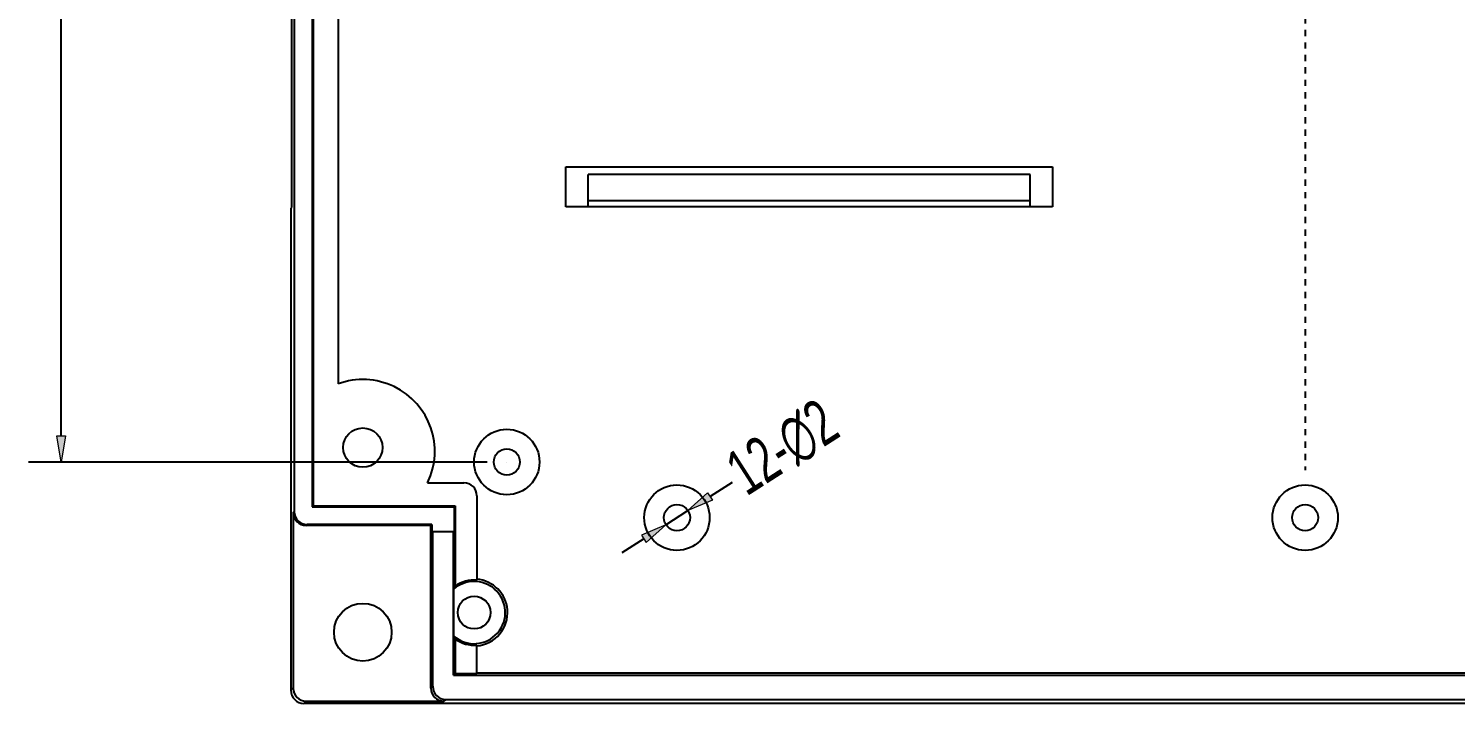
# Model space of a CAD drawing. Header units: inches. Extents: x 0 to 800, y 356 to 444.
# Drawn here: x 262.25 to 285.14, y 395.43 to 406.25 of the extents above; entities that cross this region are included whole.
import ezdxf

# ---------------------------------------------------------------- set-up
doc = ezdxf.new("R2010")
doc.units = ezdxf.units.IN
doc.header["$MEASUREMENT"] = 0
doc.linetypes.add('AI-Linetype-14', pattern=[0.125948, 0.078717, -0.015743, 0.015743, -0.015743])

# ---------------------------------------------------------------- blocks, each defined once
blk = doc.blocks.new('block 1023')
at = {"color": 7, "lineweight": 25, "true_color": 0xffffff}
blk.add_lwpolyline([(266.46, 403.371), (266.46, 395.643)], dxfattribs=at)
blk = doc.blocks.new('block 1024')
at = {"color": 7, "lineweight": 25, "true_color": 0xffffff}
blk.add_lwpolyline([(266.476, 403.387), (266.476, 411.006)], dxfattribs=at)
blk = doc.blocks.new('block 1026')
at = {"color": 7, "lineweight": 25, "true_color": 0xffffff}
blk.add_lwpolyline([(266.497, 398.495), (266.497, 395.679)], dxfattribs=at)
blk = doc.blocks.new('block 1027')
at = {"color": 7, "lineweight": 25, "true_color": 0xffffff}
blk.add_lwpolyline([(266.513, 415.63), (266.513, 398.511)], dxfattribs=at)
blk = doc.blocks.new('block 1028')
at = {"color": 7, "lineweight": 25, "true_color": 0xffffff}
blk.add_lwpolyline([(266.804, 415.554), (266.804, 398.587)], dxfattribs=at)
blk = doc.blocks.new('block 1029')
at = {"color": 7, "lineweight": 25, "true_color": 0xffffff}
blk.add_lwpolyline([(266.817, 415.54), (266.817, 398.601)], dxfattribs=at)
blk = doc.blocks.new('block 1030')
at = {"color": 7, "lineweight": 25, "true_color": 0xffffff}
blk.add_lwpolyline([(267.218, 413.711), (267.218, 400.556)], dxfattribs=at)
blk = doc.blocks.new('block 1031')
at = {"color": 7, "lineweight": 25, "true_color": 0xffffff}
blk.add_lwpolyline([(268.706, 395.679), (268.706, 398.285)], dxfattribs=at)
blk = doc.blocks.new('block 1033')
at = {"color": 7, "lineweight": 25, "true_color": 0xffffff}
blk.add_lwpolyline([(268.722, 398.301), (268.722, 398.191)], dxfattribs=at)
blk = doc.blocks.new('block 1036')
at = {"color": 7, "lineweight": 25, "true_color": 0xffffff}
blk.add_lwpolyline([(268.736, 395.708), (268.736, 398.191)], dxfattribs=at)
blk = doc.blocks.new('block 1037')
at = {"color": 7, "lineweight": 25, "true_color": 0xffffff}
blk.add_lwpolyline([(269.067, 395.886), (269.067, 398.191)], dxfattribs=at)
blk = doc.blocks.new('block 1039')
at = {"color": 7, "lineweight": 25, "true_color": 0xffffff}
blk.add_lwpolyline([(269.071, 397.266), (269.071, 396.514)], dxfattribs=at)
blk = doc.blocks.new('block 1041')
at = {"color": 7, "lineweight": 25, "true_color": 0xffffff}
blk.add_lwpolyline([(269.081, 398.587), (269.081, 398.191)], dxfattribs=at)
blk = doc.blocks.new('block 1045')
at = {"color": 7, "lineweight": 25, "true_color": 0xffffff}
blk.add_lwpolyline([(269.095, 398.601), (269.095, 397.314)], dxfattribs=at)
blk = doc.blocks.new('block 1046')
at = {"color": 7, "lineweight": 25, "true_color": 0xffffff}
blk.add_lwpolyline([(269.095, 396.465), (269.095, 395.913)], dxfattribs=at)
blk = doc.blocks.new('block 1049')
at = {"color": 7, "lineweight": 25, "true_color": 0xffffff}
blk.add_lwpolyline([(269.444, 398.761), (269.444, 397.41)], dxfattribs=at)
blk = doc.blocks.new('block 1050')
at = {"color": 7, "lineweight": 25, "true_color": 0xffffff}
blk.add_lwpolyline([(269.444, 395.913), (269.444, 396.369)], dxfattribs=at)
blk = doc.blocks.new('block 1051')
at = {"color": 7, "lineweight": 25, "true_color": 0xffffff}
blk.add_lwpolyline([(270.869, 403.397), (270.869, 404.038)], dxfattribs=at)
blk = doc.blocks.new('block 1053')
at = {"color": 7, "lineweight": 25, "true_color": 0xffffff}
blk.add_lwpolyline([(271.226, 403.397), (271.226, 403.912)], dxfattribs=at)
blk = doc.blocks.new('block 1056')
at = {"color": 7, "lineweight": 25, "true_color": 0xffffff}
blk.add_lwpolyline([(298.787, 395.433), (266.67, 395.433)], dxfattribs=at)
blk = doc.blocks.new('block 1057')
at = {"color": 7, "lineweight": 25, "true_color": 0xffffff}
blk.add_lwpolyline([(266.707, 395.469), (268.916, 395.469)], dxfattribs=at)
blk = doc.blocks.new('block 1059')
at = {"color": 7, "lineweight": 25, "true_color": 0xffffff}
blk.add_lwpolyline([(268.945, 395.498), (296.511, 395.498)], dxfattribs=at)
blk = doc.blocks.new('block 1063')
at = {"color": 7, "lineweight": 25, "true_color": 0xffffff}
blk.add_lwpolyline([(269.067, 395.886), (296.389, 395.886)], dxfattribs=at)
blk = doc.blocks.new('block 1064')
at = {"color": 7, "lineweight": 25, "true_color": 0xffffff}
blk.add_lwpolyline([(269.095, 395.913), (269.444, 395.913)], dxfattribs=at)
blk = doc.blocks.new('block 1066')
at = {"color": 7, "lineweight": 25, "true_color": 0xffffff}
blk.add_lwpolyline([(269.444, 395.926), (296.013, 395.926)], dxfattribs=at)
blk = doc.blocks.new('block 1072')
at = {"color": 7, "lineweight": 25, "true_color": 0xffffff}
blk.add_lwpolyline([(268.722, 398.191), (269.081, 398.191)], dxfattribs=at)
blk = doc.blocks.new('block 1075')
at = {"color": 7, "lineweight": 25, "true_color": 0xffffff}
blk.add_lwpolyline([(268.706, 398.285), (266.707, 398.285)], dxfattribs=at)
blk = doc.blocks.new('block 1077')
at = {"color": 7, "lineweight": 25, "true_color": 0xffffff}
blk.add_lwpolyline([(268.722, 398.301), (266.723, 398.301)], dxfattribs=at)
blk = doc.blocks.new('block 1078')
at = {"color": 7, "lineweight": 25, "true_color": 0xffffff}
blk.add_lwpolyline([(266.804, 398.587), (269.081, 398.587)], dxfattribs=at)
blk = doc.blocks.new('block 1080')
at = {"color": 7, "lineweight": 25, "true_color": 0xffffff}
blk.add_lwpolyline([(266.817, 398.601), (269.095, 398.601)], dxfattribs=at)
blk = doc.blocks.new('block 1082')
at = {"color": 7, "lineweight": 25, "true_color": 0xffffff}
blk.add_lwpolyline([(268.654, 398.971), (269.234, 398.971)], dxfattribs=at)
blk = doc.blocks.new('block 1091')
at = {"color": 7, "lineweight": 25, "true_color": 0xffffff}
blk.add_lwpolyline([(278.32, 403.397), (278.32, 403.912)], dxfattribs=at)
blk = doc.blocks.new('block 1093')
at = {"color": 7, "lineweight": 25, "true_color": 0xffffff}
blk.add_lwpolyline([(278.677, 404.038), (278.677, 403.397)], dxfattribs=at)
blk = doc.blocks.new('block 1099')
at = {"color": 7, "lineweight": 25, "true_color": 0xffffff}
blk.add_lwpolyline([(278.677, 403.397), (270.869, 403.397)], dxfattribs=at)
blk = doc.blocks.new('block 1101')
at = {"color": 7, "lineweight": 25, "true_color": 0xffffff}
blk.add_lwpolyline([(278.32, 403.492), (271.226, 403.492)], dxfattribs=at)
blk = doc.blocks.new('block 1103')
at = {"color": 7, "lineweight": 25, "true_color": 0xffffff}
blk.add_lwpolyline([(278.32, 403.912), (271.226, 403.912)], dxfattribs=at)
blk = doc.blocks.new('block 1104')
at = {"color": 7, "lineweight": 25, "true_color": 0xffffff}
blk.add_lwpolyline([(270.869, 404.038), (278.677, 404.038)], dxfattribs=at)
blk = doc.blocks.new('block 1107')
at = {"color": 7, "lineweight": 25, "true_color": 0xffffff}
blk.add_lwpolyline([(266.46, 403.371), (266.476, 403.387)], dxfattribs=at)
blk = doc.blocks.new('block 1125')
at = {"color": 7, "lineweight": 25, "true_color": 0xffffff}
blk.add_lwpolyline([(266.497, 398.495), (266.513, 398.511)], dxfattribs=at)
blk = doc.blocks.new('block 1126')
at = {"color": 7, "lineweight": 25, "true_color": 0xffffff}
blk.add_lwpolyline([(266.804, 398.587), (266.817, 398.601)], dxfattribs=at)
blk = doc.blocks.new('block 1127')
at = {"color": 7, "lineweight": 25, "true_color": 0xffffff}
blk.add_lwpolyline([(266.707, 398.285), (266.723, 398.301)], dxfattribs=at)
blk = doc.blocks.new('block 1128')
at = {"color": 7, "lineweight": 25, "true_color": 0xffffff}
blk.add_lwpolyline([(268.722, 398.301), (268.706, 398.285)], dxfattribs=at)
blk = doc.blocks.new('block 1129')
at = {"color": 7, "lineweight": 25, "true_color": 0xffffff}
blk.add_lwpolyline([(269.081, 398.587), (269.095, 398.601)], dxfattribs=at)
blk = doc.blocks.new('block 1130')
at = {"color": 7, "lineweight": 25, "true_color": 0xffffff}
blk.add_lwpolyline([(266.46, 395.643), (266.497, 395.679)], dxfattribs=at)
blk = doc.blocks.new('block 1139')
at = {"color": 7, "lineweight": 25, "true_color": 0xffffff}
blk.add_lwpolyline([(266.67, 395.433), (266.707, 395.469)], dxfattribs=at)
blk = doc.blocks.new('block 1140')
at = {"color": 7, "lineweight": 25, "true_color": 0xffffff}
blk.add_lwpolyline([(268.736, 395.708), (268.706, 395.679)], dxfattribs=at)
blk = doc.blocks.new('block 1141')
at = {"color": 7, "lineweight": 25, "true_color": 0xffffff}
blk.add_lwpolyline([(269.067, 395.886), (269.095, 395.913)], dxfattribs=at)
blk = doc.blocks.new('block 1142')
at = {"color": 7, "lineweight": 25, "true_color": 0xffffff}
blk.add_lwpolyline([(268.945, 395.498), (268.916, 395.469)], dxfattribs=at)
blk = doc.blocks.new('block 1540')
at = {"color": 7, "lineweight": 25, "true_color": 0xffffff}
blk.add_open_spline([(268.654, 398.971), (268.931, 399.545), (268.69, 400.235), (268.116, 400.512), (267.834, 400.647), (267.511, 400.664), (267.218, 400.556)], degree=3, knots=[0, 0, 0, 0, 1, 1, 1, 2, 2, 2, 2], dxfattribs=at)
blk = doc.blocks.new('block 1541')
at = {"color": 7, "lineweight": 25, "true_color": 0xffffff}
blk.add_open_spline([(269.071, 396.514), (269.079, 396.497), (269.087, 396.481), (269.095, 396.465)], degree=3, dxfattribs=at)
blk = doc.blocks.new('block 1542')
at = {"color": 7, "lineweight": 25, "true_color": 0xffffff}
blk.add_open_spline([(269.095, 397.314), (269.087, 397.299), (269.079, 397.282), (269.071, 397.266)], degree=3, dxfattribs=at)
blk = doc.blocks.new('block 1543')
at = {"color": 7, "lineweight": 25, "true_color": 0xffffff}
blk.add_open_spline([(269.444, 396.356), (269.738, 396.381), (269.958, 396.64), (269.933, 396.934), (269.912, 397.195), (269.705, 397.401), (269.444, 397.424)], degree=3, knots=[0, 0, 0, 0, 1, 1, 1, 2, 2, 2, 2], dxfattribs=at)
blk = doc.blocks.new('block 1544')
at = {"color": 7, "lineweight": 25, "true_color": 0xffffff}
blk.add_open_spline([(273.177, 398.412), (273.177, 398.701), (272.942, 398.937), (272.652, 398.937), (272.363, 398.937), (272.128, 398.701), (272.128, 398.412), (272.128, 398.122), (272.363, 397.887), (272.652, 397.887), (272.942, 397.887), (273.177, 398.122), (273.177, 398.412), (273.177, 398.412), (273.177, 398.412), (273.177, 398.412)], degree=3, knots=[0, 0, 0, 0, 1, 1, 1, 2, 2, 2, 3, 3, 3, 4, 4, 4, 5, 5, 5, 5], dxfattribs=at)
blk = doc.blocks.new('block 1545')
at = {"color": 7, "lineweight": 25, "true_color": 0xffffff}
blk.add_open_spline([(270.448, 399.304), (270.448, 399.594), (270.213, 399.828), (269.924, 399.828), (269.634, 399.828), (269.399, 399.594), (269.399, 399.304), (269.399, 399.014), (269.634, 398.779), (269.924, 398.779), (270.213, 398.779), (270.448, 399.014), (270.448, 399.304), (270.448, 399.304), (270.448, 399.304), (270.448, 399.304)], degree=3, knots=[0, 0, 0, 0, 1, 1, 1, 2, 2, 2, 3, 3, 3, 4, 4, 4, 5, 5, 5, 5], dxfattribs=at)
blk = doc.blocks.new('block 1546')
at = {"color": 7, "lineweight": 25, "true_color": 0xffffff}
blk.add_open_spline([(269.444, 397.41), (269.32, 397.421), (269.196, 397.387), (269.095, 397.314)], degree=3, dxfattribs=at)
blk = doc.blocks.new('block 1547')
at = {"color": 7, "lineweight": 25, "true_color": 0xffffff}
blk.add_open_spline([(269.095, 396.465), (269.196, 396.393), (269.32, 396.358), (269.444, 396.369)], degree=3, dxfattribs=at)
blk = doc.blocks.new('block 1548')
at = {"color": 7, "lineweight": 25, "true_color": 0xffffff}
blk.add_open_spline([(269.071, 396.514), (269.279, 396.333), (269.594, 396.354), (269.775, 396.562), (269.957, 396.77), (269.935, 397.084), (269.728, 397.266), (269.54, 397.43), (269.259, 397.43), (269.071, 397.266)], degree=3, knots=[0, 0, 0, 0, 1, 1, 1, 2, 2, 2, 3, 3, 3, 3], dxfattribs=at)
blk = doc.blocks.new('block 1549')
at = {"color": 7, "lineweight": 25, "true_color": 0xffffff}
blk.add_open_spline([(268.076, 396.575), (268.076, 396.83), (267.869, 397.037), (267.614, 397.037), (267.359, 397.037), (267.152, 396.83), (267.152, 396.575), (267.152, 396.32), (267.359, 396.113), (267.614, 396.113), (267.869, 396.113), (268.076, 396.32), (268.076, 396.575), (268.076, 396.575), (268.076, 396.575), (268.076, 396.575)], degree=3, knots=[0, 0, 0, 0, 1, 1, 1, 2, 2, 2, 3, 3, 3, 4, 4, 4, 5, 5, 5, 5], dxfattribs=at)
blk = doc.blocks.new('block 1550')
at = {"color": 7, "lineweight": 25, "true_color": 0xffffff}
blk.add_open_spline([(267.929, 399.535), (267.929, 399.709), (267.788, 399.85), (267.614, 399.85), (267.44, 399.85), (267.299, 399.709), (267.299, 399.535), (267.299, 399.361), (267.44, 399.22), (267.614, 399.22), (267.788, 399.22), (267.929, 399.361), (267.929, 399.535), (267.929, 399.535), (267.929, 399.535), (267.929, 399.535)], degree=3, knots=[0, 0, 0, 0, 1, 1, 1, 2, 2, 2, 3, 3, 3, 4, 4, 4, 5, 5, 5, 5], dxfattribs=at)
blk = doc.blocks.new('block 1551')
at = {"color": 7, "lineweight": 25, "true_color": 0xffffff}
blk.add_open_spline([(269.662, 396.89), (269.662, 397.035), (269.544, 397.152), (269.399, 397.152), (269.254, 397.152), (269.137, 397.035), (269.137, 396.89), (269.137, 396.745), (269.254, 396.627), (269.399, 396.627), (269.544, 396.627), (269.662, 396.745), (269.662, 396.89), (269.662, 396.89), (269.662, 396.89), (269.662, 396.89)], degree=3, knots=[0, 0, 0, 0, 1, 1, 1, 2, 2, 2, 3, 3, 3, 4, 4, 4, 5, 5, 5, 5], dxfattribs=at)
blk = doc.blocks.new('block 1552')
at = {"color": 7, "lineweight": 25, "true_color": 0xffffff}
blk.add_open_spline([(270.134, 399.304), (270.134, 399.42), (270.04, 399.514), (269.924, 399.514), (269.808, 399.514), (269.714, 399.42), (269.714, 399.304), (269.714, 399.188), (269.808, 399.094), (269.924, 399.094), (270.04, 399.094), (270.134, 399.188), (270.134, 399.304), (270.134, 399.304), (270.134, 399.304), (270.134, 399.304)], degree=3, knots=[0, 0, 0, 0, 1, 1, 1, 2, 2, 2, 3, 3, 3, 4, 4, 4, 5, 5, 5, 5], dxfattribs=at)
blk = doc.blocks.new('block 1553')
at = {"color": 7, "lineweight": 25, "true_color": 0xffffff}
blk.add_open_spline([(272.862, 398.412), (272.862, 398.527), (272.769, 398.621), (272.652, 398.621), (272.537, 398.621), (272.443, 398.527), (272.443, 398.412), (272.443, 398.296), (272.537, 398.202), (272.652, 398.202), (272.769, 398.202), (272.862, 398.296), (272.862, 398.412), (272.862, 398.412), (272.862, 398.412), (272.862, 398.412)], degree=3, knots=[0, 0, 0, 0, 1, 1, 1, 2, 2, 2, 3, 3, 3, 4, 4, 4, 5, 5, 5, 5], dxfattribs=at)
blk = doc.blocks.new('block 1554')
at = {"color": 7, "lineweight": 25, "true_color": 0xffffff}
blk.add_open_spline([(269.444, 398.761), (269.444, 398.877), (269.35, 398.971), (269.234, 398.971)], degree=3, dxfattribs=at)
blk = doc.blocks.new('block 1580')
at = {"color": 7, "lineweight": 25, "true_color": 0xffffff}
blk.add_open_spline([(283.253, 398.412), (283.253, 398.701), (283.018, 398.937), (282.729, 398.937), (282.438, 398.937), (282.204, 398.701), (282.204, 398.412), (282.204, 398.122), (282.438, 397.887), (282.729, 397.887), (283.018, 397.887), (283.253, 398.122), (283.253, 398.412), (283.253, 398.412), (283.253, 398.412), (283.253, 398.412)], degree=3, knots=[0, 0, 0, 0, 1, 1, 1, 2, 2, 2, 3, 3, 3, 4, 4, 4, 5, 5, 5, 5], dxfattribs=at)
blk = doc.blocks.new('block 1591')
at = {"color": 7, "lineweight": 25, "true_color": 0xffffff}
blk.add_open_spline([(282.938, 398.412), (282.938, 398.527), (282.844, 398.621), (282.729, 398.621), (282.612, 398.621), (282.519, 398.527), (282.519, 398.412), (282.519, 398.296), (282.612, 398.202), (282.729, 398.202), (282.844, 398.202), (282.938, 398.296), (282.938, 398.412), (282.938, 398.412), (282.938, 398.412), (282.938, 398.412)], degree=3, knots=[0, 0, 0, 0, 1, 1, 1, 2, 2, 2, 3, 3, 3, 4, 4, 4, 5, 5, 5, 5], dxfattribs=at)
blk = doc.blocks.new('block 1653')
at = {"color": 7, "lineweight": 25, "true_color": 0xffffff}
blk.add_open_spline([(266.46, 395.643), (266.46, 395.526), (266.554, 395.433), (266.67, 395.433)], degree=3, dxfattribs=at)
blk = doc.blocks.new('block 1656')
at = {"color": 7, "lineweight": 25, "true_color": 0xffffff}
blk.add_open_spline([(268.706, 395.679), (268.706, 395.563), (268.8, 395.469), (268.916, 395.469)], degree=3, dxfattribs=at)
blk = doc.blocks.new('block 1662')
at = {"color": 7, "lineweight": 25, "true_color": 0xffffff}
blk.add_open_spline([(268.736, 395.708), (268.736, 395.593), (268.83, 395.498), (268.945, 395.498)], degree=3, dxfattribs=at)
blk = doc.blocks.new('block 1669')
at = {"color": 7, "lineweight": 25, "true_color": 0xffffff}
blk.add_open_spline([(266.513, 398.511), (266.513, 398.396), (266.606, 398.301), (266.723, 398.301)], degree=3, dxfattribs=at)
blk = doc.blocks.new('block 1672')
at = {"color": 7, "lineweight": 25, "true_color": 0xffffff}
blk.add_open_spline([(266.497, 395.679), (266.497, 395.563), (266.591, 395.469), (266.707, 395.469)], degree=3, dxfattribs=at)
blk = doc.blocks.new('block 1675')
at = {"color": 7, "lineweight": 25, "true_color": 0xffffff}
blk.add_open_spline([(266.497, 398.495), (266.497, 398.38), (266.591, 398.285), (266.707, 398.285)], degree=3, dxfattribs=at)
blk = doc.blocks.new('block 3300')
at = {"color": 5, "lineweight": 25, "true_color": 0x0000ff}
blk.add_lwpolyline([(269.609, 414.837), (262.252, 414.837)], dxfattribs=at)
blk = doc.blocks.new('block 3301')
at = {"color": 5, "lineweight": 25, "true_color": 0x0000ff}
blk.add_lwpolyline([(269.609, 399.304), (262.252, 399.304)], dxfattribs=at)
blk = doc.blocks.new('block 3302')
at = {"color": 5, "lineweight": 25, "true_color": 0x0000ff}
blk.add_lwpolyline([(262.777, 414.417), (262.777, 407.69)], dxfattribs=at)
blk = doc.blocks.new('block 3303')
at = {"color": 5, "lineweight": 25, "true_color": 0x0000ff}
blk.add_lwpolyline([(262.777, 399.724), (262.777, 406.45)], dxfattribs=at)
blk = doc.blocks.new('block 3304')
at = {"true_color": 0x0000ff}
h = blk.add_hatch(color=5, dxfattribs=at)
h.dxf.hatch_style = 2
h.paths.add_polyline_path([(262.707, 414.417), (262.847, 414.417), (262.777, 414.837)])
at = {"lineweight": 0}
blk.add_lwpolyline([(262.707, 414.417), (262.847, 414.417), (262.777, 414.837), (262.707, 414.417)], dxfattribs=at)
blk = doc.blocks.new('block 3305')
at = {"true_color": 0x0000ff}
h = blk.add_hatch(color=5, dxfattribs=at)
h.dxf.hatch_style = 2
h.paths.add_polyline_path([(262.707, 399.724), (262.847, 399.724), (262.777, 399.304)])
at = {"lineweight": 0}
blk.add_lwpolyline([(262.707, 399.724), (262.847, 399.724), (262.777, 399.304), (262.707, 399.724)], dxfattribs=at)
blk = doc.blocks.new('block 3306')
at = {"color": 3, "true_color": 0x00ff00, "insert": (263.145, 406.59), "char_height": 0.7347, "attachment_point": 7, "rotation": 90}
blk.add_mtext('\\fAdobe Song Std L|b0|i0|c0|p34;\\W0.67;74', dxfattribs=at)
blk = doc.blocks.new('block 3307')
at = {"lineweight": 0}
blk.add_lwpolyline([(269.924, 414.837), (269.924, 414.837)], dxfattribs=at)
blk = doc.blocks.new('block 3308')
at = {"lineweight": 0}
blk.add_lwpolyline([(269.924, 399.304), (269.924, 399.304)], dxfattribs=at)
blk = doc.blocks.new('block 3309')
at = {"lineweight": 0}
blk.add_lwpolyline([(262.777, 399.304), (262.777, 399.304)], dxfattribs=at)
blk = doc.blocks.new('block 3299')
for name in ['block 3300', 'block 3304', 'block 3307', 'block 3302', 'block 3306', 'block 3303', 'block 3305', 'block 3301', 'block 3309', 'block 3308']:
    blk.add_blockref(name, (0, 0))
blk = doc.blocks.new('block 3344')
at = {"color": 6, "linetype": 'AI-Linetype-14', "lineweight": 25, "true_color": 0xff00ff}
blk.add_lwpolyline([(282.729, 415.033), (282.729, 399.172)], dxfattribs=at)
blk = doc.blocks.new('block 3530')
at = {"color": 5, "lineweight": 25, "true_color": 0x0000ff}
blk.add_lwpolyline([(273.536, 398.978), (273.183, 398.751)], dxfattribs=at)
blk = doc.blocks.new('block 3531')
at = {"color": 5, "lineweight": 25, "true_color": 0x0000ff}
blk.add_lwpolyline([(272.122, 398.072), (271.769, 397.846)], dxfattribs=at)
blk = doc.blocks.new('block 3532')
at = {"color": 3, "true_color": 0x00ff00, "insert": (273.793, 398.706), "char_height": 0.7347, "attachment_point": 7, "rotation": 32.6467}
blk.add_mtext('\\fAdobe Song Std L|b0|i0|c0|p34;\\W0.67;12-∅2', dxfattribs=at)
blk = doc.blocks.new('block 3533')
at = {"color": 5, "lineweight": 25, "true_color": 0x0000ff}
blk.add_lwpolyline([(272.476, 398.299), (272.829, 398.524)], dxfattribs=at)
blk = doc.blocks.new('block 3534')
at = {"true_color": 0x0000ff}
h = blk.add_hatch(color=5, dxfattribs=at)
h.dxf.hatch_style = 2
h.paths.add_polyline_path([(272.084, 398.131), (272.16, 398.013), (272.476, 398.299)])
at = {"lineweight": 0}
blk.add_lwpolyline([(272.084, 398.131), (272.16, 398.013), (272.476, 398.299), (272.084, 398.131)], dxfattribs=at)
blk = doc.blocks.new('block 3535')
at = {"true_color": 0x0000ff}
h = blk.add_hatch(color=5, dxfattribs=at)
h.dxf.hatch_style = 2
h.paths.add_polyline_path([(273.145, 398.811), (273.221, 398.692), (272.829, 398.524)])
at = {"lineweight": 0}
blk.add_lwpolyline([(273.145, 398.811), (273.221, 398.692), (272.829, 398.524), (273.145, 398.811)], dxfattribs=at)
blk = doc.blocks.new('block 3536')
at = {"lineweight": 0}
blk.add_lwpolyline([(272.829, 398.524), (272.829, 398.524)], dxfattribs=at)
blk = doc.blocks.new('block 3537')
at = {"lineweight": 0}
blk.add_lwpolyline([(272.476, 398.299), (272.476, 398.299)], dxfattribs=at)
blk = doc.blocks.new('block 3529')
for name in ['block 3532', 'block 3530', 'block 3535', 'block 3533', 'block 3536', 'block 3534', 'block 3537', 'block 3531']:
    blk.add_blockref(name, (0, 0))

msp = doc.modelspace()

# ---------------------------------------------------------------- block references
for name in ['block 1027', 'block 1028', 'block 1029', 'block 3344', 'block 3299', 'block 1030', 'block 1024', 'block 1051', 'block 1104', 'block 1093', 'block 1053', 'block 1103', 'block 1091', 'block 1107', 'block 1023', 'block 1099', 'block 1101', 'block 1540', 'block 3529', 'block 1550', 'block 1545', 'block 1552', 'block 1082', 'block 1554', 'block 1544', 'block 1580', 'block 1049', 'block 1125', 'block 1026', 'block 1675', 'block 1669', 'block 1126', 'block 1078', 'block 1080', 'block 1129', 'block 1041', 'block 1045', 'block 1553', 'block 1591', 'block 1127', 'block 1075', 'block 1077', 'block 1128', 'block 1031', 'block 1033', 'block 1072', 'block 1036', 'block 1037', 'block 1548', 'block 1546', 'block 1543', 'block 1542', 'block 1039', 'block 1551', 'block 1549', 'block 1541', 'block 1046', 'block 1547', 'block 1050', 'block 1141', 'block 1063', 'block 1064', 'block 1066', 'block 1130', 'block 1653', 'block 1672', 'block 1140', 'block 1656', 'block 1662', 'block 1142', 'block 1059', 'block 1139', 'block 1056', 'block 1057']:
    msp.add_blockref(name, (0, 0))

doc.saveas('drawing.dxf')
